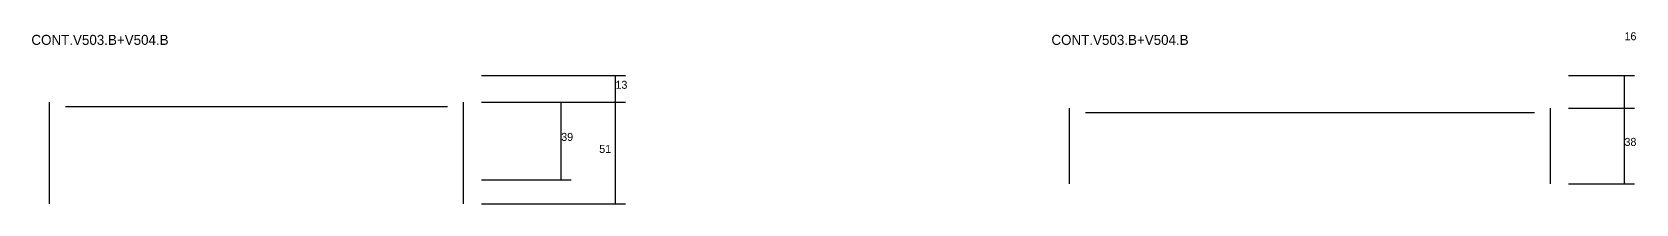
# Model space of a CAD drawing. Header units: metres. Extents: x -20863 to -15632, y 9308 to 10636.
# Drawn here: x -16434 to -15632, y 9385 to 9471 of the extents above; entities that cross this region are included whole.
import ezdxf

# ---------------------------------------------------------------- set-up
doc = ezdxf.new("R2010")
doc.units = ezdxf.units.M
for name, color, linetype in [('COTA', 241, 'Continuous'), ('SARR_2.2x7', 40, 'Continuous'), ('Texto Seção', 7, 'Continuous')]:
    doc.layers.add(name, color=color, linetype=linetype)

msp = doc.modelspace()

# ---------------------------------------------------------------- linework, layer by layer
at = {"layer": 'COTA'}
for p, q in [((-16209.2, 9449.4), (-16137.3, 9449.4)), ((-16142.3, 9436.2), (-16142.3, 9449.4)), ((-15666, 9449.4), (-15633, 9449.4)), ((-15638, 9433.2), (-15638, 9449.4)), ((-16209.2, 9436.2), (-16164.4, 9436.2)), ((-16209.2, 9436.2), (-16137.3, 9436.2)), ((-16209.2, 9436.2), (-16137.3, 9436.2)), ((-16169.4, 9397.4), (-16169.4, 9436.2)), ((-16142.3, 9385.4), (-16142.3, 9436.2)), ((-15666, 9433.2), (-15633, 9433.2)), ((-15666, 9433.2), (-15633, 9433.2)), ((-15638, 9395.4), (-15638, 9433.2)), ((-16209.2, 9397.4), (-16164.4, 9397.4)), ((-15666, 9395.4), (-15633, 9395.4)), ((-16209.2, 9385.4), (-16137.3, 9385.4))]:
    msp.add_line(p, q, dxfattribs=at)
at = {"layer": 'SARR_2.2x7'}
for p, q in [((-16425.2, 9385.4), (-16425.2, 9436.2)), ((-16218.2, 9385.4), (-16218.2, 9436.2)), ((-16417.2, 9434), (-16226.2, 9434)), ((-15915.4, 9395.4), (-15915.4, 9433.2)), ((-15907.4, 9431), (-15683, 9431)), ((-15675, 9395.4), (-15675, 9433.2))]:
    msp.add_line(p, q, dxfattribs=at)

# ---------------------------------------------------------------- texts
at = {"layer": 'COTA'}
for s, p in [('16', (-15638, 9467)), ('13', (-16142.3, 9442.8)), ('39', (-16169.4, 9416.8)), ('51', (-16150.4, 9410.8)), ('38', (-15638, 9414.3))]:
    msp.add_text(s, height=4, dxfattribs=at).set_placement(p)
at = {"layer": 'Texto Seção'}
for p in [(-16434.2, 9464.7), (-15924.4, 9464.7)]:
    msp.add_text('CONT.V503.B+V504.B', height=5, dxfattribs=at).set_placement(p)

doc.saveas('drawing.dxf')
